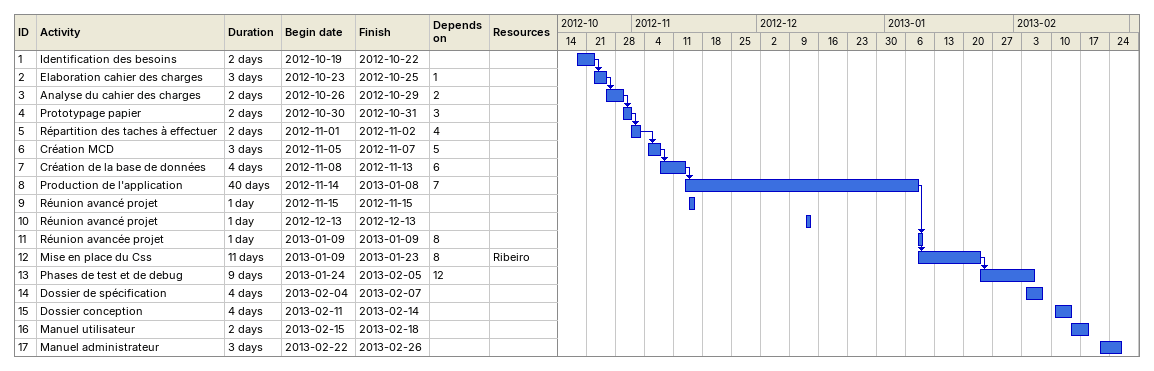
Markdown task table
| ID | Task | Duration | Start | Finish | Predecessors | Resources |
|---|---|---|---|---|---|---|
| 1 | Identification des besoins | 2d | 2012-10-19 | 2012-10-22 |  |  |
| 2 | Elaboration cahier des charges | 3d | 2012-10-23 | 2012-10-25 | 1 |  |
| 3 | Analyse du cahier des charges | 2d | 2012-10-26 | 2012-10-29 | 2 |  |
| 4 | Prototypage papier | 2d | 2012-10-30 | 2012-10-31 | 3 |  |
| 5 | Répartition des taches à effectuer | 2d | 2012-11-01 | 2012-11-02 | 4 |  |
| 6 | Création MCD | 3d | 2012-11-05 | 2012-11-07 | 5 |  |
| 7 | Création de la base de données | 4d | 2012-11-08 | 2012-11-13 | 6 |  |
| 8 | Production de l'application | 40d | 2012-11-14 | 2013-01-08 | 7 |  |
| 9 | Réunion avancé projet | 1d | 2012-11-15 | 2012-11-15 |  |  |
| 10 | Réunion avancé projet | 1d | 2012-12-13 | 2012-12-13 |  |  |
| 11 | Réunion avancée projet | 1d | 2013-01-09 | 2013-01-09 | 8 |  |
| 12 | Mise en place du Css | 11d | 2013-01-09 | 2013-01-23 | 8 | Ribeiro |
| 13 | Phases de test et de debug | 9d | 2013-01-24 | 2013-02-05 | 12 |  |
| 14 | Dossier de spécification | 4d | 2013-02-04 | 2013-02-07 |  |  |
| 15 | Dossier conception | 4d | 2013-02-11 | 2013-02-14 |  |  |
| 16 | Manuel utilisateur | 2d | 2013-02-15 | 2013-02-18 |  |  |
| 17 | Manuel administrateur | 3d | 2013-02-22 | 2013-02-26 |  |  |
